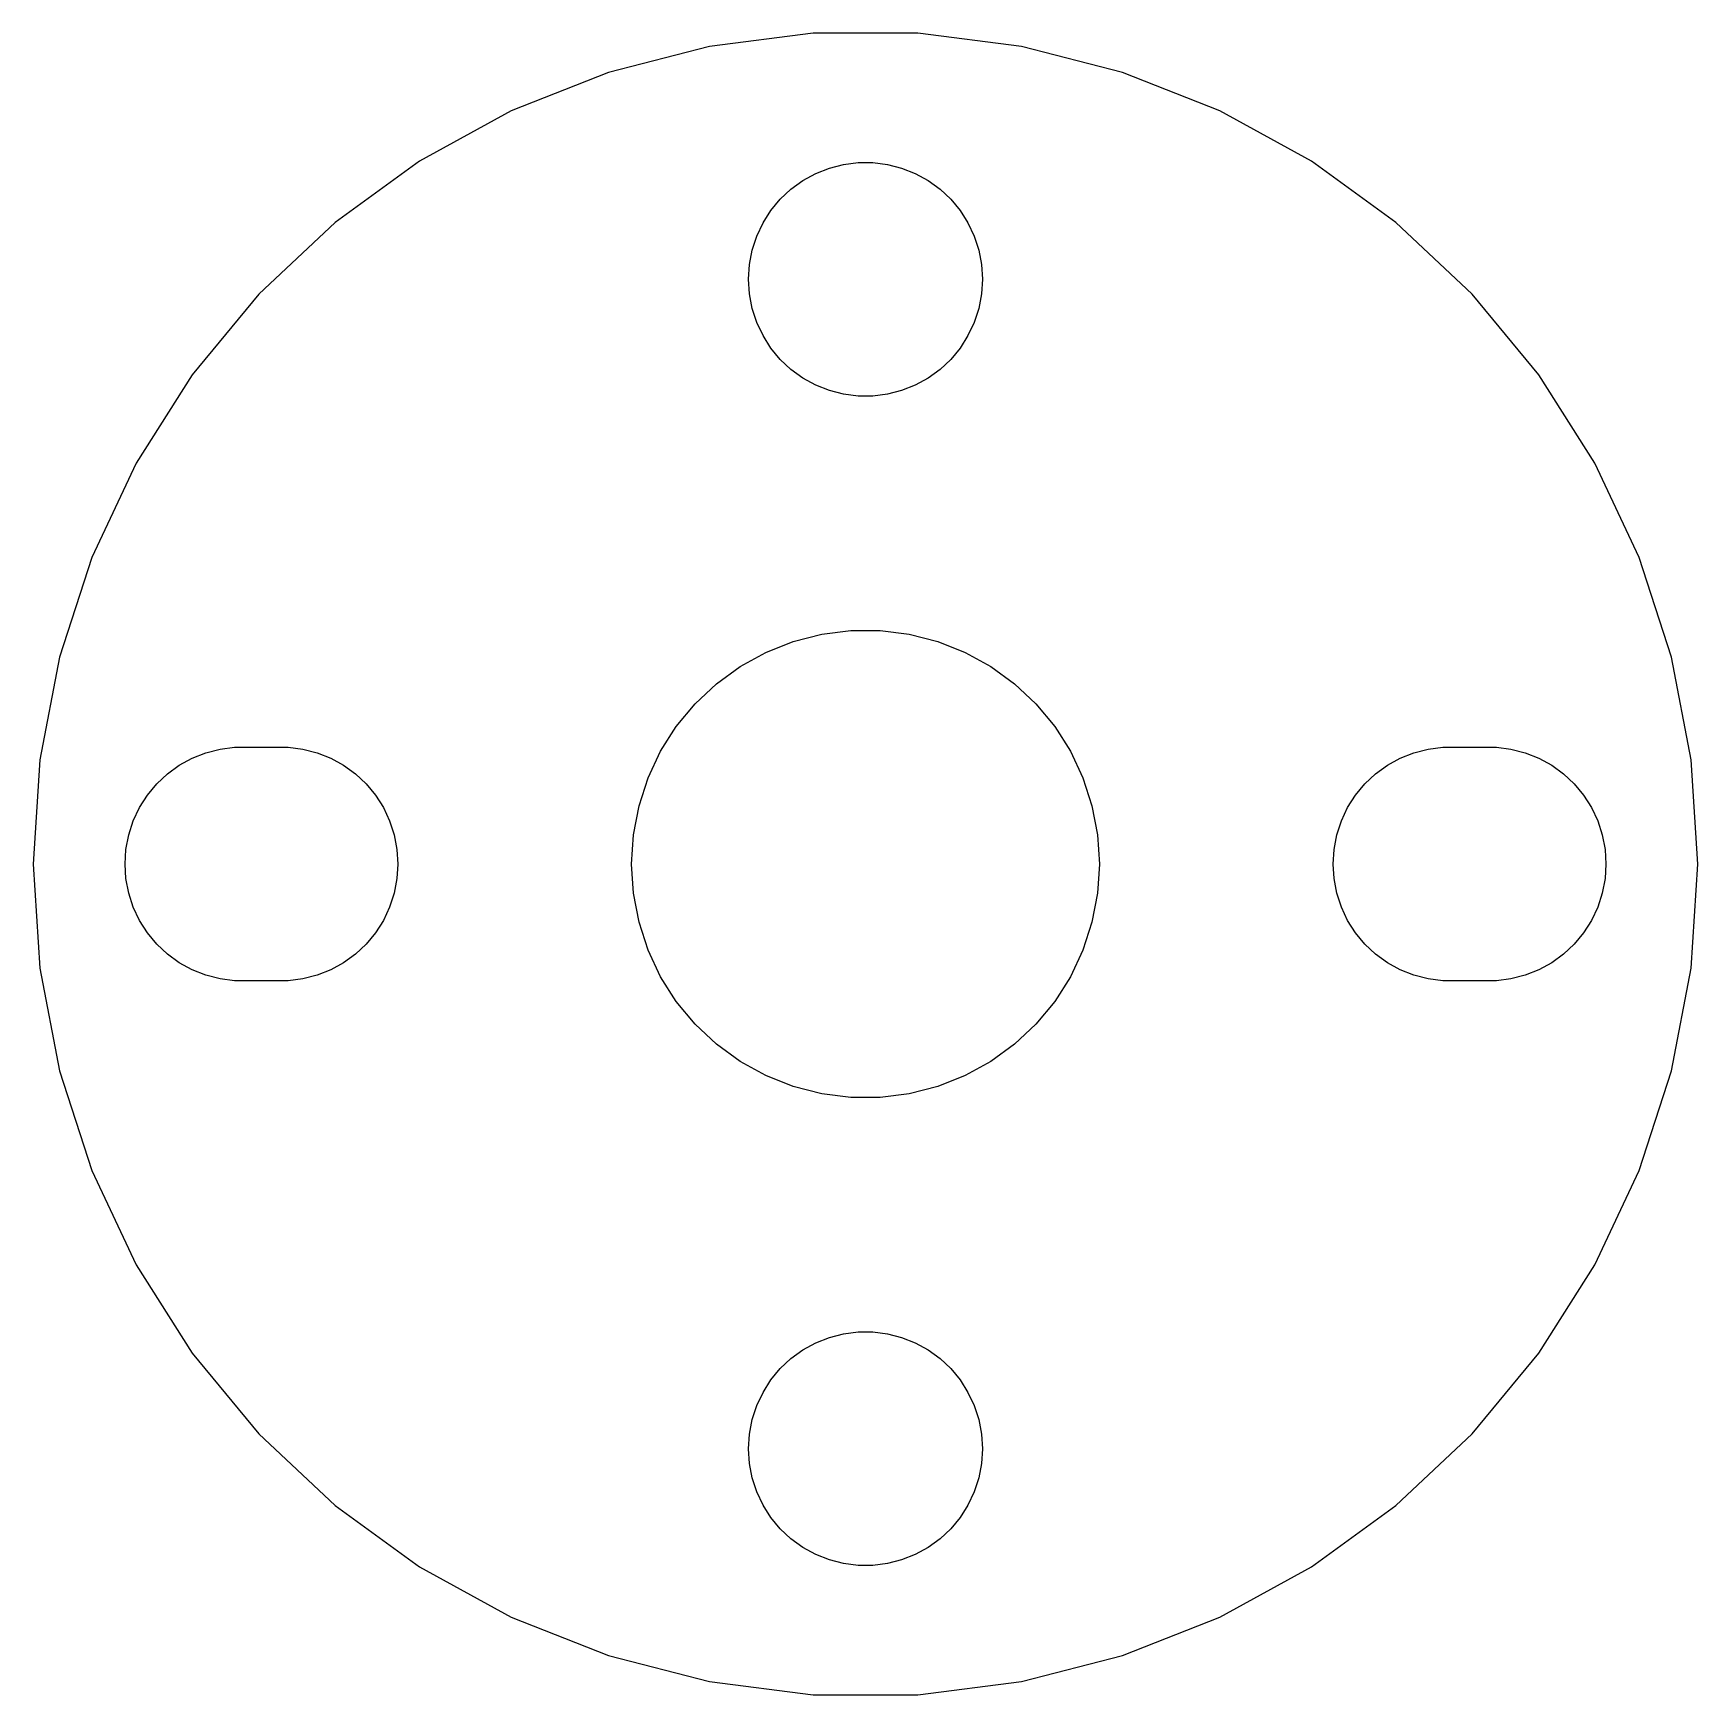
# Model space of a CAD drawing. Header units: metres. Extents: x -11 to 11, y -11 to 121.
# Drawn here: x -10.68 to 10.68, y -10.66 to 10.66 of the extents above.
import ezdxf

# ---------------------------------------------------------------- set-up
doc = ezdxf.new("R2010")
doc.units = ezdxf.units.M

msp = doc.modelspace()

# ---------------------------------------------------------------- linework, layer by layer
for p, q in [((-2.00063, 10.4877), (-3.2993, 10.1542)), ((-0.670395, 10.6557), (-2.00063, 10.4877)), ((0.670395, 10.6557), (-0.670395, 10.6557)), ((2.00063, 10.4877), (0.670395, 10.6557)), ((3.2993, 10.1542), (2.00063, 10.4877)), ((-3.2993, 10.1542), (-4.54596, 9.66064)), ((4.54596, 9.66064), (3.2993, 10.1542)), ((-4.54596, 9.66064), (-5.7209, 9.01471)), ((5.7209, 9.01471), (4.54596, 9.66064)), ((-5.7209, 9.01471), (-6.80565, 8.22661)), ((-0.463516, 8.92657), (-0.281067, 8.97342)), ((-0.281067, 8.97342), (-0.094177, 8.99704)), ((-0.094177, 8.99704), (0.094177, 8.99704)), ((0.094177, 8.99704), (0.281067, 8.97342)), ((0.281067, 8.97342), (0.463516, 8.92657)), ((6.80565, 8.22661), (5.7209, 9.01471)), ((-0.956131, 8.65576), (-0.803726, 8.76648)), ((-0.803726, 8.76648), (-0.638657, 8.85724)), ((-0.638657, 8.85724), (-0.463516, 8.92657)), ((0.463516, 8.92657), (0.638657, 8.85724)), ((0.638657, 8.85724), (0.803726, 8.76648)), ((0.803726, 8.76648), (0.956131, 8.65576)), ((-1.09344, 8.52681), (-0.956131, 8.65576)), ((0.956131, 8.65576), (1.09344, 8.52681)), ((-1.31445, 8.22263), (-1.21352, 8.38167)), ((-1.21352, 8.38167), (-1.09344, 8.52681)), ((1.09344, 8.52681), (1.21352, 8.38167)), ((1.21352, 8.38167), (1.31445, 8.22263)), ((-6.80565, 8.22661), (-7.78305, 7.30876)), ((-1.39465, 8.05219), (-1.31445, 8.22263)), ((1.31445, 8.22263), (1.39465, 8.05219)), ((7.78305, 7.30876), (6.80565, 8.22661)), ((-1.45287, 7.87303), (-1.39465, 8.05219)), ((1.39465, 8.05219), (1.45287, 7.87303)), ((-1.5, 7.5), (-1.48816, 7.68799)), ((-1.48816, 7.68799), (-1.45287, 7.87303)), ((1.45287, 7.87303), (1.48816, 7.68799)), ((1.48816, 7.68799), (1.5, 7.5)), ((-1.48816, 7.312), (-1.5, 7.5)), ((1.5, 7.5), (1.48816, 7.312)), ((-7.78305, 7.30876), (-8.63771, 6.27567)), ((-1.45287, 7.12695), (-1.48816, 7.312)), ((1.48816, 7.312), (1.45287, 7.12695)), ((8.63771, 6.27567), (7.78305, 7.30876)), ((-1.39465, 6.9478), (-1.45287, 7.12695)), ((1.45287, 7.12695), (1.39465, 6.9478)), ((-1.31445, 6.77736), (-1.39465, 6.9478)), ((1.39465, 6.9478), (1.31445, 6.77736)), ((-1.21352, 6.61832), (-1.31445, 6.77736)), ((1.31445, 6.77736), (1.21352, 6.61832)), ((-1.09344, 6.47318), (-1.21352, 6.61832)), ((-0.956131, 6.34422), (-1.09344, 6.47318)), ((1.09344, 6.47318), (0.956131, 6.34422)), ((1.21352, 6.61832), (1.09344, 6.47318)), ((-8.63771, 6.27567), (-9.35614, 5.14359)), ((-0.803726, 6.23351), (-0.956131, 6.34422)), ((-0.638657, 6.14275), (-0.803726, 6.23351)), ((0.803726, 6.23351), (0.638657, 6.14275)), ((0.956131, 6.34422), (0.803726, 6.23351)), ((9.35614, 5.14359), (8.63771, 6.27567)), ((-0.463516, 6.07341), (-0.638657, 6.14275)), ((-0.281067, 6.02657), (-0.463516, 6.07341)), ((-0.094177, 6.00294), (-0.281067, 6.02657)), ((0.094177, 6.00294), (-0.094177, 6.00294)), ((0.281067, 6.02657), (0.094177, 6.00294)), ((0.463516, 6.07341), (0.281067, 6.02657)), ((0.638657, 6.14275), (0.463516, 6.07341)), ((-9.35614, 5.14359), (-9.92703, 3.93039)), ((9.92703, 3.93039), (9.35614, 5.14359)), ((-9.92703, 3.93039), (-10.3414, 2.6552)), ((10.3414, 2.6552), (9.92703, 3.93039)), ((-0.562134, 2.94685), (-0.18837, 2.99408)), ((-0.18837, 2.99408), (0.18837, 2.99408)), ((0.18837, 2.99408), (0.562134, 2.94685)), ((-1.27733, 2.71448), (-0.927048, 2.85316)), ((-0.927048, 2.85316), (-0.562134, 2.94685)), ((0.562134, 2.94685), (0.927048, 2.85316)), ((0.927048, 2.85316), (1.27733, 2.71448)), ((-10.3414, 2.6552), (-10.5926, 1.33815)), ((-1.60747, 2.53297), (-1.27733, 2.71448)), ((1.27733, 2.71448), (1.60747, 2.53297)), ((10.5926, 1.33815), (10.3414, 2.6552)), ((-1.91226, 2.31154), (-1.60747, 2.53297)), ((1.60747, 2.53297), (1.91226, 2.31154)), ((-2.1869, 2.05363), (-1.91226, 2.31154)), ((1.91226, 2.31154), (2.1869, 2.05363)), ((-2.42705, 1.76335), (-2.1869, 2.05363)), ((2.1869, 2.05363), (2.42705, 1.76335)), ((-2.62891, 1.44525), (-2.42705, 1.76335)), ((2.42705, 1.76335), (2.62891, 1.44525)), ((-8.28107, 1.47342), (-8.09418, 1.49704)), ((-8.09418, 1.49704), (-7.40581, 1.49704)), ((-7.40581, 1.49704), (-7.21892, 1.47342)), ((7.21892, 1.47342), (7.40581, 1.49704)), ((7.40581, 1.49704), (8.09418, 1.49704)), ((8.09418, 1.49704), (8.28107, 1.47342)), ((-10.5926, 1.33815), (-10.6768, 0)), ((-8.80373, 1.26648), (-8.63866, 1.35724)), ((-8.63866, 1.35724), (-8.46352, 1.42657)), ((-8.46352, 1.42657), (-8.28107, 1.47342)), ((-7.21892, 1.47342), (-7.03647, 1.42657)), ((-7.03647, 1.42657), (-6.86133, 1.35724)), ((-6.86133, 1.35724), (-6.69626, 1.26648)), ((-2.78932, 1.10437), (-2.62891, 1.44525)), ((2.62891, 1.44525), (2.78932, 1.10437)), ((6.69626, 1.26648), (6.86133, 1.35724)), ((6.86133, 1.35724), (7.03647, 1.42657)), ((7.03647, 1.42657), (7.21892, 1.47342)), ((8.28107, 1.47342), (8.46352, 1.42657)), ((8.46352, 1.42657), (8.63866, 1.35724)), ((8.63866, 1.35724), (8.80373, 1.26648)), ((10.6768, 0), (10.5926, 1.33815)), ((-9.09344, 1.02681), (-8.95613, 1.15576)), ((-8.95613, 1.15576), (-8.80373, 1.26648)), ((-6.69626, 1.26648), (-6.54385, 1.15576)), ((-6.54385, 1.15576), (-6.40654, 1.02681)), ((-2.90575, 0.746063), (-2.78932, 1.10437)), ((2.78932, 1.10437), (2.90575, 0.746063)), ((6.40654, 1.02681), (6.54385, 1.15576)), ((6.54385, 1.15576), (6.69626, 1.26648)), ((8.80373, 1.26648), (8.95613, 1.15576)), ((8.95613, 1.15576), (9.09344, 1.02681)), ((-9.31445, 0.722626), (-9.21352, 0.881668)), ((-9.21352, 0.881668), (-9.09344, 1.02681)), ((-6.40654, 1.02681), (-6.28647, 0.881668)), ((-6.28647, 0.881668), (-6.18553, 0.722626)), ((6.18553, 0.722626), (6.28647, 0.881668)), ((6.28647, 0.881668), (6.40654, 1.02681)), ((9.09344, 1.02681), (9.21352, 0.881668)), ((9.21352, 0.881668), (9.31445, 0.722626)), ((-9.39465, 0.552185), (-9.31445, 0.722626)), ((-6.18553, 0.722626), (-6.10533, 0.552185)), ((-2.97633, 0.375992), (-2.90575, 0.746063)), ((2.90575, 0.746063), (2.97633, 0.375992)), ((6.10533, 0.552185), (6.18553, 0.722626)), ((9.31445, 0.722626), (9.39465, 0.552185)), ((-9.45287, 0.373032), (-9.39465, 0.552185)), ((-6.10533, 0.552185), (-6.04712, 0.373032)), ((6.04712, 0.373032), (6.10533, 0.552185)), ((9.39465, 0.552185), (9.45287, 0.373032)), ((-9.48816, 0.187988), (-9.45287, 0.373032)), ((-6.04712, 0.373032), (-6.01183, 0.187988)), ((-3, 0), (-2.97633, 0.375992)), ((2.97633, 0.375992), (3, 0)), ((6.01183, 0.187988), (6.04712, 0.373032)), ((9.45287, 0.373032), (9.48816, 0.187988)), ((-10.6768, 0), (-10.5926, -1.33815)), ((-9.5, 0), (-9.48816, 0.187988)), ((-9.48816, -0.187988), (-9.5, 0)), ((-6.01183, 0.187988), (-6, 0)), ((-6, 0), (-6.01183, -0.187988)), ((-2.97633, -0.375992), (-3, 0)), ((3, 0), (2.97633, -0.375992)), ((6, 0), (6.01183, 0.187988)), ((6.01183, -0.187988), (6, 0)), ((9.48816, 0.187988), (9.5, 0)), ((9.5, 0), (9.48816, -0.187988)), ((10.5926, -1.33815), (10.6768, 0)), ((-9.45287, -0.373032), (-9.48816, -0.187988)), ((-6.01183, -0.187988), (-6.04712, -0.373032)), ((6.04712, -0.373032), (6.01183, -0.187988)), ((9.48816, -0.187988), (9.45287, -0.373032)), ((-9.39465, -0.552185), (-9.45287, -0.373032)), ((-6.04712, -0.373032), (-6.10533, -0.552185)), ((-2.90575, -0.746063), (-2.97633, -0.375992)), ((2.97633, -0.375992), (2.90575, -0.746063)), ((6.10533, -0.552185), (6.04712, -0.373032)), ((9.45287, -0.373032), (9.39465, -0.552185)), ((-9.31445, -0.722626), (-9.39465, -0.552185)), ((-6.10533, -0.552185), (-6.18553, -0.722626)), ((6.18553, -0.722626), (6.10533, -0.552185)), ((9.39465, -0.552185), (9.31445, -0.722626)), ((-9.21352, -0.881668), (-9.31445, -0.722626)), ((-6.18553, -0.722626), (-6.28647, -0.881668)), ((-2.78932, -1.10437), (-2.90575, -0.746063)), ((2.90575, -0.746063), (2.78932, -1.10437)), ((6.28647, -0.881668), (6.18553, -0.722626)), ((9.31445, -0.722626), (9.21352, -0.881668)), ((-9.09344, -1.02681), (-9.21352, -0.881668)), ((-8.95613, -1.15576), (-9.09344, -1.02681)), ((-6.40654, -1.02681), (-6.54385, -1.15576)), ((-6.28647, -0.881668), (-6.40654, -1.02681)), ((6.40654, -1.02681), (6.28647, -0.881668)), ((6.54385, -1.15576), (6.40654, -1.02681)), ((9.09344, -1.02681), (8.95613, -1.15576)), ((9.21352, -0.881668), (9.09344, -1.02681)), ((-8.80373, -1.26648), (-8.95613, -1.15576)), ((-8.63866, -1.35724), (-8.80373, -1.26648)), ((-6.69626, -1.26648), (-6.86133, -1.35724)), ((-6.54385, -1.15576), (-6.69626, -1.26648)), ((-2.62891, -1.44525), (-2.78932, -1.10437)), ((2.78932, -1.10437), (2.62891, -1.44525)), ((6.69626, -1.26648), (6.54385, -1.15576)), ((6.86133, -1.35724), (6.69626, -1.26648)), ((8.80373, -1.26648), (8.63866, -1.35724)), ((8.95613, -1.15576), (8.80373, -1.26648)), ((-10.5926, -1.33815), (-10.3414, -2.6552)), ((-8.46352, -1.42657), (-8.63866, -1.35724)), ((-8.28107, -1.47342), (-8.46352, -1.42657)), ((-8.09418, -1.49704), (-8.28107, -1.47342)), ((-7.21892, -1.47342), (-7.40581, -1.49704)), ((-7.03647, -1.42657), (-7.21892, -1.47342)), ((-6.86133, -1.35724), (-7.03647, -1.42657)), ((-2.42705, -1.76335), (-2.62891, -1.44525)), ((2.62891, -1.44525), (2.42705, -1.76335)), ((7.03647, -1.42657), (6.86133, -1.35724)), ((7.21892, -1.47342), (7.03647, -1.42657)), ((7.40581, -1.49704), (7.21892, -1.47342)), ((8.28107, -1.47342), (8.09418, -1.49704)), ((8.46352, -1.42657), (8.28107, -1.47342)), ((8.63866, -1.35724), (8.46352, -1.42657)), ((10.3414, -2.6552), (10.5926, -1.33815)), ((-7.40581, -1.49704), (-8.09418, -1.49704)), ((8.09418, -1.49704), (7.40581, -1.49704)), ((-2.1869, -2.05363), (-2.42705, -1.76335)), ((2.42705, -1.76335), (2.1869, -2.05363)), ((-1.91226, -2.31154), (-2.1869, -2.05363)), ((2.1869, -2.05363), (1.91226, -2.31154)), ((-1.60747, -2.53297), (-1.91226, -2.31154)), ((1.91226, -2.31154), (1.60747, -2.53297)), ((-1.27733, -2.71448), (-1.60747, -2.53297)), ((1.60747, -2.53297), (1.27733, -2.71448)), ((-10.3414, -2.6552), (-9.92703, -3.93039)), ((-0.927048, -2.85316), (-1.27733, -2.71448)), ((1.27733, -2.71448), (0.927048, -2.85316)), ((9.92703, -3.93039), (10.3414, -2.6552)), ((-0.562134, -2.94685), (-0.927048, -2.85316)), ((-0.18837, -2.99408), (-0.562134, -2.94685)), ((0.562134, -2.94685), (0.18837, -2.99408)), ((0.927048, -2.85316), (0.562134, -2.94685)), ((0.18837, -2.99408), (-0.18837, -2.99408)), ((-9.92703, -3.93039), (-9.35614, -5.14359)), ((9.35614, -5.14359), (9.92703, -3.93039)), ((-9.35614, -5.14359), (-8.63771, -6.27567)), ((8.63771, -6.27567), (9.35614, -5.14359)), ((-0.803726, -6.23351), (-0.638657, -6.14275)), ((-0.638657, -6.14275), (-0.463516, -6.07341)), ((-0.463516, -6.07341), (-0.281067, -6.02657)), ((-0.281067, -6.02657), (-0.094177, -6.00294)), ((-0.094177, -6.00294), (0.094177, -6.00294)), ((0.094177, -6.00294), (0.281067, -6.02657)), ((0.281067, -6.02657), (0.463516, -6.07341)), ((0.463516, -6.07341), (0.638657, -6.14275)), ((0.638657, -6.14275), (0.803726, -6.23351)), ((-8.63771, -6.27567), (-7.78305, -7.30876)), ((-1.09344, -6.47318), (-0.956131, -6.34422)), ((-0.956131, -6.34422), (-0.803726, -6.23351)), ((0.803726, -6.23351), (0.956131, -6.34422)), ((0.956131, -6.34422), (1.09344, -6.47318)), ((7.78305, -7.30876), (8.63771, -6.27567)), ((-1.31445, -6.77736), (-1.21352, -6.61832)), ((-1.21352, -6.61832), (-1.09344, -6.47318)), ((1.09344, -6.47318), (1.21352, -6.61832)), ((1.21352, -6.61832), (1.31445, -6.77736)), ((-1.39465, -6.9478), (-1.31445, -6.77736)), ((1.31445, -6.77736), (1.39465, -6.9478)), ((-1.45287, -7.12695), (-1.39465, -6.9478)), ((1.39465, -6.9478), (1.45287, -7.12695)), ((-1.48816, -7.312), (-1.45287, -7.12695)), ((1.45287, -7.12695), (1.48816, -7.312)), ((-7.78305, -7.30876), (-6.80565, -8.22661)), ((-1.5, -7.5), (-1.48816, -7.312)), ((1.48816, -7.312), (1.5, -7.5)), ((6.80565, -8.22661), (7.78305, -7.30876)), ((-1.48816, -7.68799), (-1.5, -7.5)), ((1.5, -7.5), (1.48816, -7.68799)), ((-1.45287, -7.87303), (-1.48816, -7.68799)), ((-1.39465, -8.05219), (-1.45287, -7.87303)), ((1.45287, -7.87303), (1.39465, -8.05219)), ((1.48816, -7.68799), (1.45287, -7.87303)), ((-1.31445, -8.22263), (-1.39465, -8.05219)), ((1.39465, -8.05219), (1.31445, -8.22263)), ((-6.80565, -8.22661), (-5.7209, -9.01471)), ((-1.21352, -8.38167), (-1.31445, -8.22263)), ((1.31445, -8.22263), (1.21352, -8.38167)), ((5.7209, -9.01471), (6.80565, -8.22661)), ((-1.09344, -8.52681), (-1.21352, -8.38167)), ((-0.956131, -8.65576), (-1.09344, -8.52681)), ((1.09344, -8.52681), (0.956131, -8.65576)), ((1.21352, -8.38167), (1.09344, -8.52681)), ((-0.803726, -8.76648), (-0.956131, -8.65576)), ((0.956131, -8.65576), (0.803726, -8.76648)), ((-0.638657, -8.85724), (-0.803726, -8.76648)), ((-0.463516, -8.92657), (-0.638657, -8.85724)), ((-0.281067, -8.97342), (-0.463516, -8.92657)), ((0.463516, -8.92657), (0.281067, -8.97342)), ((0.638657, -8.85724), (0.463516, -8.92657)), ((0.803726, -8.76648), (0.638657, -8.85724)), ((-5.7209, -9.01471), (-4.54596, -9.66064)), ((-0.094177, -8.99704), (-0.281067, -8.97342)), ((0.094177, -8.99704), (-0.094177, -8.99704)), ((0.281067, -8.97342), (0.094177, -8.99704)), ((4.54596, -9.66064), (5.7209, -9.01471)), ((-4.54596, -9.66064), (-3.2993, -10.1542)), ((3.2993, -10.1542), (4.54596, -9.66064)), ((-3.2993, -10.1542), (-2.00063, -10.4877)), ((2.00063, -10.4877), (3.2993, -10.1542)), ((-2.00063, -10.4877), (-0.670395, -10.6557)), ((-0.670395, -10.6557), (0.670395, -10.6557)), ((0.670395, -10.6557), (2.00063, -10.4877))]:
    msp.add_line(p, q)

doc.saveas('drawing.dxf')
